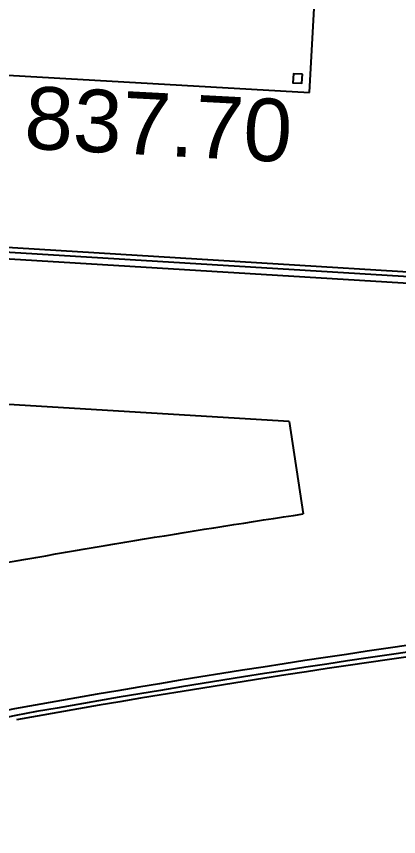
# Model space of a CAD drawing. Header units: millimetres. Extents: x 441061 to 442903, y 4515148 to 4515613.
# Drawn here: x 442235.74 to 442240.01, y 4515581.46 to 4515590.63 of the extents above; entities that cross this region are included whole.
import ezdxf
from ezdxf.enums import TextEntityAlignment as Align

# ---------------------------------------------------------------- set-up
doc = ezdxf.new("R2010")
doc.units = ezdxf.units.MM
for name, color, linetype in [('01_mono BAJA', 2, 'Continuous'), ('01_niveles', 2, 'Continuous'), ('01_piscinas', 254, 'Continuous')]:
    doc.layers.add(name, color=color, linetype=linetype)
doc.styles.add('Estilo1', font='swissel.ttf')

# ---------------------------------------------------------------- blocks, each defined once
blk = doc.blocks.new('A$C6A825EFA')
at = {"layer": '01_mono BAJA', "color": 254}
for p, q in [((15.7, 0, 0), (15.7, 3)), ((0, 0, 0), (15.7, 0, 0))]:
    blk.add_line(p, q, dxfattribs=at)
at = {"layer": '01_mono BAJA', "color": 254, "elevation": 0}
blk.add_lwpolyline([(15.61, 0.2), (15.51, 0.2), (15.51, 0.1), (15.61, 0.1)], close=True, dxfattribs=at)

msp = doc.modelspace()

# ---------------------------------------------------------------- linework, layer by layer
at = {"layer": '01_piscinas'}
for p, q in [((442247.096, 4515587.3441), (442231.1426, 4515588.3156)), ((442238.7909, 4515586.0966, 0), (442238.9466, 4515585.064, 0))]:
    msp.add_line(p, q, dxfattribs=at)
for points in [[(442135.223, 4515588.112), (442145.7441, 4515570.5198), (442145.8638, 4515570.5542), (442151.8303, 4515572.2861), (442158.3307, 4515574.1626), (442162.9218, 4515575.488), (442168.8309, 4515577.1684), (442172.9285, 4515578.3762), (442173.3649, 4515578.5051), (442185.2587, 4515582.0193), (442188.3319, 4515582.918), (442188.3748, 4515582.9305), (442193.5545, 4515584.4452, 0.005835), (442201.6347, 4515586.7657, -0.002257), (442202.2204, 4515586.9113, -0.002318), (442202.8215, 4515587.0549, -0.000234), (442202.8368, 4515587.0585, -0.000109), (442202.8651, 4515587.0651, -0.024811), (442209.3888, 4515588.2498, -0.026464), (442216.4163, 4515588.8392, -0.005162), (442217.7925, 4515588.8673, -0.022759), (442226.1144, 4515588.5726), (442231.1411, 4515588.2665), (442247.0953, 4515587.295)], [(442135.1488, 4515588.09), (442145.7094, 4515570.4318), (442145.8846, 4515570.4821), (442151.8512, 4515572.2141), (442158.3515, 4515574.0906), (442162.9424, 4515575.4159), (442168.8518, 4515577.0963), (442172.9497, 4515578.3042), (442173.3861, 4515578.4332), (442185.2798, 4515581.9473), (442188.353, 4515582.846), (442188.3959, 4515582.8585), (442193.5749, 4515584.3731, 0.005834), (442201.6547, 4515586.6934, -0.002251), (442202.2382, 4515586.8384, -0.002318), (442202.8387, 4515586.9819, -0.000235), (442202.8539, 4515586.9855, -0.000109), (442202.8821, 4515586.9921, -0.024812), (442209.3988, 4515588.1754, -0.026464), (442216.4186, 4515588.7642, -0.005162), (442217.7932, 4515588.7923, -0.022761), (442226.109, 4515588.4978), (442231.1365, 4515588.1916), (442247.0934, 4515587.22)], [(442247.017, 4515584.3222, 0.016487), (442243.1565, 4515583.9923, 0.014757), (442235.7182, 4515582.8854, 0.006475), (442229.9416, 4515581.5824, 0.008166), (442222.7079, 4515579.7267, 0.021654), (442213.5885, 4515576.612, 0.020322), (442205.3047, 4515572.9814, 0.00713), (442199.746, 4515570.1209, 0.000222), (442199.5744, 4515570.0294), (442198.2852, 4515569.3299), (442196.9963, 4515568.6307, 0.002681), (442194.9437, 4515567.4849), (442188.0421, 4515563.6658), (442185.4271, 4515562.2227), (442177.5128, 4515557.8553), (442172.5699, 4515555.1157), (442159.4007, 4515547.8166), (442159.2866, 4515547.7528), (442170.0686, 4515529.7564)], [(442247.015, 4515584.247, 0.016462), (442243.1654, 4515583.9178, 0.014755), (442235.7326, 4515582.8118, 0.006474), (442229.959, 4515581.5095, 0.008165), (442222.7284, 4515579.6545, 0.021653), (442213.6158, 4515576.5421, 0.020322), (442205.3379, 4515572.9141, 0.00713), (442199.7812, 4515570.0547, 0.000222), (442199.6099, 4515569.9633), (442198.3209, 4515569.264), (442197.0323, 4515568.5649, 0.002681), (442194.9803, 4515567.4194), (442188.0784, 4515563.6001), (442185.4633, 4515562.157), (442177.5491, 4515557.7897), (442172.6063, 4515555.0501), (442159.4372, 4515547.7511), (442159.3907, 4515547.7251), (442170.1329, 4515529.7949)]]:
    msp.add_lwpolyline(points, format="xyb", dxfattribs=at)
at = {"layer": '01_piscinas', "elevation": 0}
msp.add_lwpolyline([(442238.7909, 4515586.0966), (442231.0363, 4515586.5688), (442229.3608, 4515586.6709)], dxfattribs=at)
msp.add_lwpolyline([(442230.179, 4515583.3087, -0.005815), (442235.4049, 4515584.4796, -0.006954), (442238.9466, 4515585.064)], format="xyb", dxfattribs=at)
at = {"layer": '01_piscinas'}
msp.add_arc((442258.1846, 4515457.4527), 127.3032, 96.773527, 100.154452, dxfattribs=at)

# ---------------------------------------------------------------- block references
at = {"layer": '01_mono BAJA', "rotation": 356.7041834618886}
msp.add_blockref('A$C6A825EFA', (442223.3409, 4515590.6777, 0), dxfattribs=at)

# ---------------------------------------------------------------- texts
at = {"layer": '01_niveles', "color": 7, "style": 'Estilo1'}
msp.add_text('837.70', height=0.7, rotation=357, dxfattribs=at).set_placement((442237.3104, 4515589.0727, 0), align=Align.CENTER)

doc.saveas('drawing.dxf')
